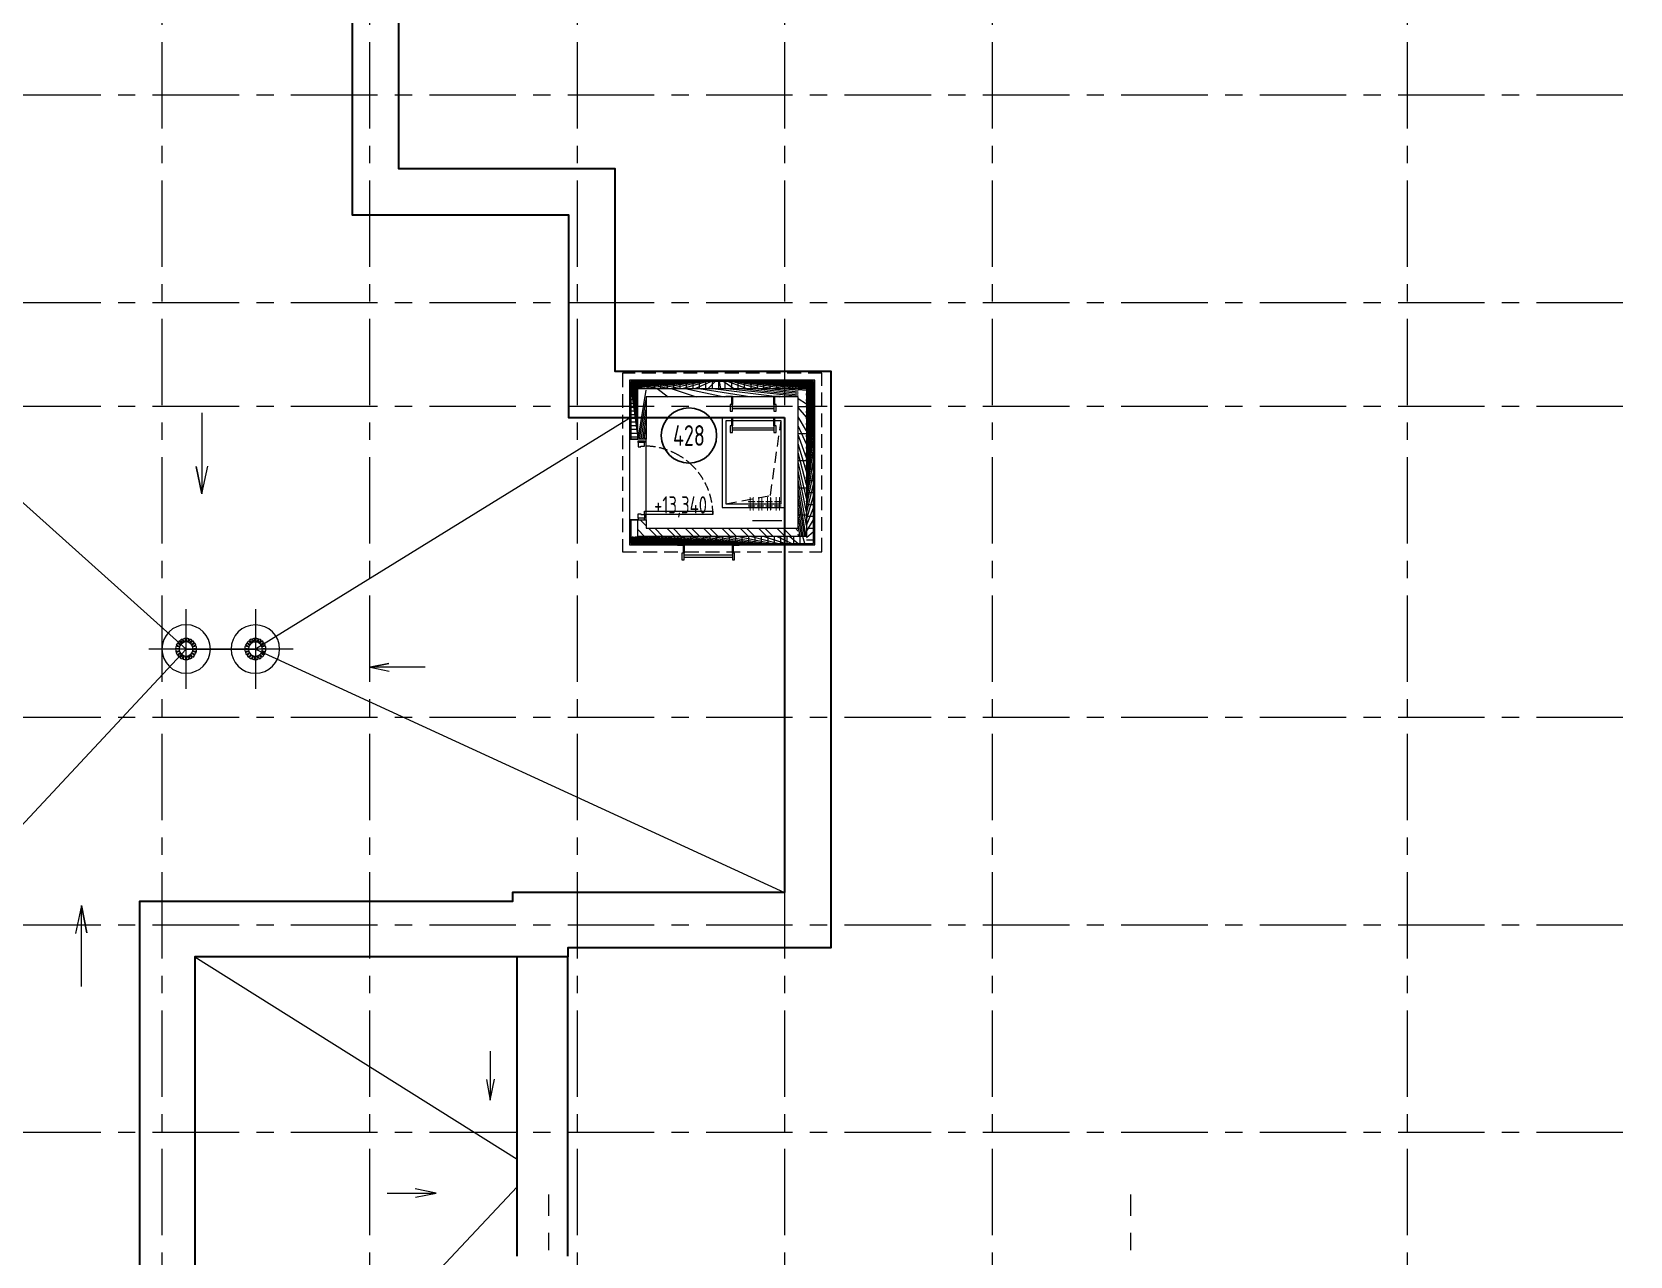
# Model space of a CAD drawing. Header units: millimetres. Extents: x -13407 to 8937287, y -2611 to 109271.
# Drawn here: x 9693 to 32789, y 31605 to 49305 of the extents above; entities that cross this region are included whole.
import ezdxf
from ezdxf import colors
from ezdxf.entities.mleader import LeaderData, LeaderLine
from ezdxf.enums import TextEntityAlignment as Align
from ezdxf.math import Vec2, Vec3

# ---------------------------------------------------------------- set-up
doc = ezdxf.new("R2010")
doc.units = ezdxf.units.MM
for name, pattern in [('CENTER', [2, 1.25, -0.25, 0.25, -0.25]), ('DASHED', [19.049999999999997, 12.7, -6.35]), ('HIDDEN', [6, 4, -2]), ('HIDDEN2', [4.762499999999999, 3.175, -1.5875]), ('ГОСТ 2.303 4', [7, 5, -2, 0])]:
    doc.linetypes.add(name, pattern=pattern)
doc.layers.get('Defpoints').update_dxf_attribs({"color": 6})
for name, color, linetype, lineweight in [('!!!_АР_отделка', 92, 'Continuous', 13), ('!!!_АР_перегородки блоки', 7, 'Continuous', 5), ('АР_Двери', 5, 'Continuous', 18), ('АР_Двери фасада', 1, 'Continuous', 15), ('АР_Маркер экспликации', 239, 'Continuous', 13), ('АР_Навесной фасад', 5, 'Continuous', 5), ('АР_Номер помещения', 1, 'Continuous', 25), ('АР_Оси', 193, 'Continuous', 9), ('АР_Отметки', 250, 'Continuous', 15), ('АР_Помещения_площадь', 19, 'Continuous', 9), ('АР_стены', 250, 'Continuous', 30), ('АР_тонкая линия', 250, 'Continuous', 0), ('перекр 0.3', 181, 'Continuous', 30), ('Подвал', 250, 'Continuous', 30), ('Специальное оборудование', 7, 'Continuous', 9)]:
    doc.layers.add(name, color=color, linetype=linetype, lineweight=lineweight)
doc.layers.get('Defpoints').off()
doc.styles.add('ISOCPEUR', font='isocpeur.ttf', dxfattribs={"width": 0.7})
doc.styles.get("Standard").update_dxf_attribs({"font": 'arial.ttf'})
pattern_1 = [(315, (-936177549.6847351, 8363426967.500001), (132.5825214724777, 132.5825214724777), []), (315, (-936177549.6847351, 8363426879.111653), (132.5825214724777, 132.5825214724777), [])]
pattern_2 = [(315, (-195010.6145433905, -55205.68245835252), (132.5825214724777, 132.5825214724777), []), (315, (-195010.6145433905, -55294.07080585252), (132.5825214724777, 132.5825214724777), [])]
pattern_3 = [(315, (-936177549.6847351, 8363426967.500001), (53.03300858899107, 53.03300858899106), []), (44.99999999999999, (-936177549.6847351, 8363426967.500001), (-53.03300858899105, 53.03300858899107), [])]
pattern_4 = [(315, (-936178059.6847351, 8363426967.500001), (53.03300858899107, 53.03300858899106), []), (44.99999999999999, (-936178059.6847351, 8363426967.500001), (-53.03300858899105, 53.03300858899107), [])]

# ---------------------------------------------------------------- blocks, each defined once
blk = doc.blocks.new('_DotSmall')
at = {"color": 0, "linetype": 'ByBlock', "const_width": 0.5}
blk.add_lwpolyline([(-0.0625, 0, 1), (0.0625, 0, 1)], format="xyb", close=True, dxfattribs=at)
blk = doc.blocks.new('дверь металл1_преобразован_в_статический_25')
for points in [[(0, 0), (20, -2.906988696383495e-15), (20.00000000000001, 69.99999999999727), (1.017446043734183e-14, 69.99999999999727)], [(60, -8.720966089150483e-15), (20, -2.906988696383495e-15), (20.00000000000001, 69.99999999999727), (70, 69.99999999999727), (70.00000000000003, 39.99999999999999), (60.00000000000001, 39.99999999999089)], [(59.99999999999358, -779.9999999999909), (60, 9.086226051640133e-12), (99.9999999999909, 9.080412074247366e-12), (99.99999999998815, -779.9999999999909)], [(840, -2.877703828499986e-12), (880, -2.883517805892753e-12), (880, 69.99999999999442), (830, 69.9999999999944), (830, 39.99999999999712), (840, 39.99999999998802)], [(900, -2.886424794589137e-12), (880, -2.883517805892753e-12), (880, 69.99999999999442), (900, 69.99999999999439)]]:
    blk.add_lwpolyline(points, close=True)
at = {"linetype": 'ГОСТ 2.303 4', "ltscale": 20}
for centre, start, end in [((59.99999999996495, 1.432045261082039e-11), 330.0000000000001, 1.057255354117103e-12), ((59.99999999996845, 4.042872454068628e-11), 314.9999999999994, 329.9999999999988), ((59.99999999998931, 4.447217112182948e-11), 270.0000000000007, 315)]:
    blk.add_arc(centre, 780.0000000000351, start, end, dxfattribs=at)
blk = doc.blocks.new('LADDER_12760 - LADDER_12760-5164013-3_1 этаж')
at = {"layer": 'Специальное оборудование'}
for p, q in [((25.00000000001089, 95.00000000009393), (-50.00000000000482, 95.00000000009395)), ((-50.00000000000482, 95.00000000009395), (-50.00000000000483, 88.00000000009472)), ((-50.00000000000484, 88.00000000009472), (17.99999999999474, 88.00000000009472)), ((-2.099747042905164e-11, 1.904017958923043e-13), (24.99999999995375, 1.904017958923043e-13)), ((-2.099747042905164e-11, -76.19999999999982), (-2.099747042905164e-11, 1.861177878481613e-13)), ((17.99999999999475, 88.00000000009472), (17.99999999999473, 1.184385922670117e-13)), ((25.00000000001073, 5.075939668586216e-14), (25.00000000001089, 95.00000000009393)), ((24.99999999995375, 1.861177878481613e-13), (24.99999999995375, -76.19999999999982)), ((575.0000000000002, 95.00000000009253), (575.0000000000007, -3.383959779057477e-13)), ((650.000000000001, 95.00000000009253), (575.0000000000002, 95.00000000009253)), ((574.9999999998712, 1.904017958923096e-13), (599.9999999998744, 1.904017958923096e-13)), ((574.9999999998712, -76.19999999999982), (574.9999999998712, 1.861177878481613e-13)), ((582.0000000000011, -4.39914771277472e-13), (582.0000000000011, 88.00000000009248)), ((582.0000000000011, 88.00000000009248), (650.000000000001, 88.00000000009248)), ((599.9999999998744, 1.861177878481613e-13), (599.9999999998744, -76.19999999999982)), ((650.000000000001, 88.00000000009248), (650.000000000001, 95.00000000009253)), ((24.99999999995375, -76.19999999999982), (-2.099747042905164e-11, -76.19999999999982)), ((24.9999999999913, -25.39999999999994), (575.0000000000036, -25.39999999999994)), ((575.0000000000036, -45.39999999999994), (24.99999999999127, -45.39999999999994)), ((599.9999999998744, -76.19999999999982), (574.9999999998712, -76.19999999999982))]:
    blk.add_line(p, q, dxfattribs=at)
blk = doc.blocks.new('A$C9b338701')
at = {"layer": 'Специальное оборудование'}
for p, q in [((-95.28750000015134, 208.6161000001157), (-95.28750000015134, 217.5096000001067)), ((-95.28750000015134, 217.5096000001067), (-1.164153218269348e-10, 217.5096000001067)), ((-8.893500000122003, 208.6161000001157), (-95.28750000015134, 208.6161000001157)), ((0, 96.81209999999555), (-31.76249999995343, 96.81209999999555)), ((-31.76249999995343, 96.81209999999555), (-31.76249999995343, 0)), ((-31.76249999995343, 0), (0, 0)), ((-8.893500000122003, 96.81209999999555), (-8.893500000122003, 208.6161000001157)), ((-1.164153218269348e-10, 217.5096000001067), (-1.164153218269348e-10, 96.81209999999555)), ((0, 0), (0, 96.81209999999555)), ((598.7749999998487, 64.54140000000189), (-1.164153218269348e-10, 64.54140000000189)), ((-1.164153218269348e-10, 39.13139999999839), (598.7749999998487, 39.13139999999839)), ((598.7749999998487, 217.5096000001213), (694.0624999998836, 217.5096000001213)), ((598.7749999998487, 96.81209999999555), (598.7749999998487, 217.5096000001213)), ((630.5374999998603, 96.81209999999555), (598.7749999999069, 96.81209999999555)), ((598.7749999999069, 96.81209999999555), (598.7749999999069, 0)), ((598.7749999999069, 0), (630.5374999998603, 0)), ((694.0624999998836, 208.6161000001157), (607.6684999998542, 208.6161000001157)), ((607.6684999998542, 208.6161000001157), (607.6684999998542, 96.81209999999555)), ((630.5374999998603, 0), (630.5374999998603, 96.81209999999555)), ((694.0624999998836, 217.5096000001213), (694.0624999998836, 208.6161000001157))]:
    blk.add_line(p, q, dxfattribs=at)
blk = doc.blocks.new('*U84')
at = {"layer": 'АР_Номер помещения', "color": 7}
blk.add_circle((-17087.57310949767, 1722.620463973196), 400, dxfattribs=at)
at = {"layer": 'АР_Помещения_площадь', "color": 7}
blk.add_line((-15745.66964569496, 486.8601316737368), (-16168.01800207645, 486.8601316737368), dxfattribs=at)
at = {"color": 7, "style": 'ISOCPEUR', "width": 0.7, "flags": 1}
blk.add_attdef('КАТЕГОРИЯ', (-499.1655280450395, -2092.186355050572), '', height=250, dxfattribs=at)
at = {"layer": 'АР_Номер помещения', "color": 7, "style": 'ISOCPEUR', "width": 0.7}
blk.add_attdef('НОМЕР_ПОМЕЩЕНИЯ', text='', height=300, dxfattribs=at).set_placement((-17087.57310950058, 1722.620463973196), align=Align.MIDDLE_CENTER)
at = {"layer": 'АР_Помещения_площадь', "color": 7, "lineweight": 30, "width": 0.7, "flags": 104}
blk.add_attdef('ИМЯ_ПОМЕЩЕНИЯ', text='', height=100, dxfattribs=at).set_placement((157.6277002443094, 1217.141369806137), align=Align.MIDDLE_CENTER)
at = {"layer": 'АР_Помещения_площадь', "color": 7, "style": 'ISOCPEUR', "width": 0.7}
blk.add_attdef('ПЛОЩАДЬ_ПОМЕЩЕНИЯ', text='', height=200, dxfattribs=at).set_placement((-15740.78348772177, 733.3656616410863), align=Align.MIDDLE_RIGHT)
blk = doc.blocks.new('A$C6f2de472')
at = {"layer": 'АР_тонкая линия', "ltscale": 100}
for p, q in [((54.57592772785574, -68.52589298801445), (54.57592772785574, -734.3112859727285)), ((54.57592772785574, -734.3112859727285), (9.624901639340763, -509.7124210055539)), ((9.624901639340763, -509.7124210055539), (54.57592772785574, -734.3112859727285)), ((54.57592772785574, -734.3112859727285), (103.6099336369945, -505.6287240333957))]:
    blk.add_line(p, q, dxfattribs=at)
blk = doc.blocks.new('A$C1f3596d3')
at = {"layer": 'АР_тонкая линия', "ltscale": 100}
for p, q in [((-705.4581684663426, -134.1654006506724), (0, -134.1654006507306)), ((0, -134.1654006507306), (-301.0970464455895, -71.90486985704047)), ((-298.0691243647016, -189.8405009356502), (0, -134.1654006507306))]:
    blk.add_line(p, q, dxfattribs=at)
blk = doc.blocks.new('A$C28161c4d')
at = {"layer": 'АР_тонкая линия', "ltscale": 100}
for p, q in [((-167.4813718264922, 158.3065138348902), (537.9767966398504, 158.306513834832)), ((537.9767966398504, 158.306513834832), (236.8797501942609, 220.5670446285221)), ((239.9076722751488, 98.27470205977443), (537.9767966398504, 158.306513834832))]:
    blk.add_line(p, q, dxfattribs=at)
blk = doc.blocks.new('A$C357e6c43')
at = {"layer": 'перекр 0.3', "color": 3, "lineweight": 18, "flags": 128}
for points in [[(-152.1267350446433, 9.122306980396388), (-132.0912406070856, 9.122306980396388), (-112.0431549438508, 9.122306980396388)], [(-108.0011237286963, 31.18721417125198), (-127.0242874496616, 37.36821474885801), (-146.0454781263834, 43.54857424553484)], [(-141.9117846505251, 55.55902606487507), (-122.858092879178, 49.36810632242123), (-103.7927820661571, 43.17341132444562)], [(-93.29816158139147, 62.70835749691469), (-109.4818746130913, 74.46651327551808), (-125.663533924846, 86.22317693920922)], [(-118.0473051376175, 96.38772613642504), (-101.8421314286534, 84.61397826319444), (-85.62792629515752, 72.83366867597215)], [(-69.83589882659726, 88.08991025932482), (-81.5961547140032, 104.2765138427203), (-93.35443870560266, 120.4604033445939)], [(-83.00003154249862, 127.815315060172), (-71.22933750459924, 111.6143445950293), (-59.4529897297034, 95.40559242846211)], [(-39.92075285292231, 105.0867191707948), (-46.10509601328522, 124.1201703034458), (-52.28803434339352, 143.1492978134775)], [(-40.18753608129919, 147.0058568347304), (-34.00116822589189, 127.9661743314646), (-27.81237822596449, 108.9190372333978)], [(-6.349999999860302, 112.2344089592807), (-6.349999999860302, 132.254069753486), (-6.349999999860302, 152.267650865193)], [(6.350000000093132, 152.267650865193), (6.350000000093132, 132.254069753486), (6.350000000093132, 112.2344089592807)], [(27.81237822608091, 108.9190372333978), (34.00116822612472, 127.9661743314646), (40.1875360814156, 147.0058568347304)], [(52.28803434362635, 143.1492978135066), (46.10509601340163, 124.1201703034458), (39.92075285315514, 105.0867191707948)], [(59.45298972981982, 95.40559242849122), (71.22933750471566, 111.6143445950584), (83.00003154261503, 127.8153150602011)], [(93.35443870583549, 120.4604033445939), (81.59615471411962, 104.2765138427203), (69.83589882683009, 88.08991025932482)], [(85.62792629539035, 72.83366867597215), (101.8421314288862, 84.61397826322354), (118.0473051376175, 96.38772613642504)], [(125.6635339250788, 86.22317693920922), (109.4818746133242, 74.46651327554719), (93.29816158150788, 62.70835749691469)], [(103.7927820662735, 43.17341132444562), (122.8580928794108, 49.36810632242123), (141.9117846507579, 55.55902606487507)], [(146.0454781264998, 43.54857424553484), (127.0242874498945, 37.36821474885801), (108.0011237288127, 31.18721417125198)], [(112.0431549439672, 9.122306980396388), (132.0912406072021, 9.122306980396388), (152.1267350447597, 9.122306980396388)], [(-112.3569542444311, -3.57769301958615), (-132.3584398309467, -3.57769301958615), (-152.3579998314381, -3.57769301958615)], [(-147.4658216370735, -38.46545786672505), (-128.4121298657265, -32.27453812430031), (-109.3468190525891, -26.0798431263247)], [(-105.7061290580314, -38.25048148701899), (-124.7292927789968, -44.43148206462502), (-143.7504834557185, -50.61184156130184)], [(-128.1487984606065, -82.48421335688909), (-111.9436247516423, -70.71046548365848), (-95.7294196181465, -58.93015589643619)], [(-88.46990949613973, -69.3538763744873), (-104.6536225278396, -81.1120321531198), (-120.8352818395942, -92.86869581678184)], [(-95.91116798995063, -118.4348253462231), (-84.14047395205125, -102.2338548810803), (-72.36412617715541, -86.0251027145132)], [(-62.1980036169989, -93.63916595358751), (-73.95825950428843, -109.825769536983), (-85.71654349588789, -126.0096590388566)], [(-53.89547499618493, -142.5518774865195), (-47.70910714077763, -123.5121949832537), (-41.52031714073382, -104.465057885187)], [(-29.47185625392012, -108.48177147971), (-35.65619941428304, -127.515222612361), (-41.83913774439134, -146.5443501224217)], [(-6.349999999860302, -152.2676508651639), (-6.349999999860302, -132.254069753486), (-6.349999999860302, -112.2344089592516)], [(6.350000000093132, -112.2344089592516), (6.350000000093132, -132.254069753486), (6.350000000093132, -152.2676508651639)], [(41.83913774450775, -146.5443501224217), (35.65619941439945, -127.5152226123901), (29.47185625415295, -108.48177147971)], [(41.52031714096665, -104.465057885187), (47.70910714101046, -123.5121949832828), (53.89547499618493, -142.5518774865195)], [(85.71654349612072, -126.0096590388857), (73.95825950452127, -109.8257695370121), (62.19800361711532, -93.63916595361661)], [(72.36412617727183, -86.0251027145423), (84.14047395216767, -102.2338548811094), (95.91116799006704, -118.4348253462522)], [(120.8352818398271, -92.86869581681094), (104.6536225280724, -81.1120321531198), (88.46990949625615, -69.3538763745164)], [(95.72941961837932, -58.93015589643619), (111.9436247518752, -70.71046548368759), (128.1487984606065, -82.48421335688909)], [(143.7504834558349, -50.61184156130184), (124.7292927792296, -44.43148206465412), (105.7061290581478, -38.25048148701899)], [(109.3468190527055, -26.0798431263247), (128.4121298658429, -32.27453812430031), (147.4658216371899, -38.46545786675415)], [(152.3579998316709, -3.57769301958615), (132.3584398310632, -3.57769301958615), (112.3569542445475, -3.57769301958615)]]:
    blk.add_lwpolyline(points, dxfattribs=at)
at = {"layer": 'перекр 0.3', "color": 3, "lineweight": 18}
for radius, start, end in [(350.0000000000003, 0, 180), (350.0000000000003, 180, 0), (152.4, 163.3962075116569, 176.5683575503826), (152.3999999999999, 145.5442994122952, 158.6194600016077), (152.3999999999999, 127.7749788797527, 140.7677499956926), (112.4139006281505, 175.3453706254388, 180), (112.4139006281506, 180, 181.8238076443281), (112.4139006281506, 157.4147534876763, 163.8930014675736), (101.6, 0, 180), (101.6, 180, 0), (112.4139006281506, 139.6160726119874, 146.093825764659), (152.3999999999999, 110.0656934129666, 122.9986742833611), (112.4139006281506, 121.929527454025, 128.4066691217365), (152.3999999999999, 92.38801546105358, 105.2895868486009), (112.4139006281506, 104.3243310584388, 110.8009781642061), (112.4139006281505, 86.76177088388584, 93.23822911611414), (152.4, 74.7104131513991, 87.6119845389464), (112.4139006281505, 69.19902183579393, 75.67566894156126), (152.4000000000001, 57.00132571663893, 69.93430658703339), (112.4139006281505, 51.59333087826353, 58.07047254597494), (112.4139006281504, 33.90617423534096, 40.38392738801258), (152.4000000000001, 39.23225000430735, 52.22502112024731), (112.4139006281505, 16.10699853242636, 22.58524651232374), (112.4139006281506, 0, 4.654629374561144), (112.4139006281505, 358.1761923556719, 0), (152.4000000000001, 21.38053999839231, 34.45570058770478), (152.4, 3.431642449617404, 16.60379248834308), (152.4, 181.3451807311476, 194.6194600015075), (152.4000000000001, 199.396207509929, 212.7677499926932), (152.4000000000001, 217.5442994125053, 230.9986742800163), (112.4139006281505, 193.4147534860805, 199.8930014676895), (112.4139006281505, 211.6160726099912, 218.0938257673393), (152.4, 235.7749788794526, 249.2895868508693), (112.4139006281504, 229.9295274487667, 236.4066691244509), (152.4, 254.0656934141651, 267.6119845389464), (112.4139006281505, 248.3243310609251, 254.8009781660473), (112.4139006281505, 266.7617708838858, 273.2382291161142), (152.3999999999999, 272.3880154610536, 285.9343065858349), (112.4139006281506, 285.1990218339527, 291.675668939075), (152.3999999999999, 290.7104131491307, 304.2250211205474), (112.4139006281506, 303.593330875549, 310.0704725512333), (112.4139006281506, 321.9061742326607, 328.3839273900087), (152.3999999999999, 309.0013257199837, 322.4557005874947), (112.4139006281506, 340.1069985323104, 346.5852465139195), (152.3999999999999, 327.2322500073068, 340.6037924884981), (152.4, 345.3805399984926, 358.6548192688523)]:
    blk.add_arc((0, 0), radius, start, end, dxfattribs=at)
blk = doc.blocks.new('A$C8cebf7a6')
at = {"layer": 'АР_тонкая линия', "ltscale": 500}
for p in [(-1000.618846716243, 0.5771066296729259), (0, 0)]:
    blk.add_blockref('A$C357e6c43', p, dxfattribs=at)
blk = doc.blocks.new('A$C8068bb3d')
at = {"layer": 'АР_Оси', "linetype": 'CENTER', "ltscale": 1000}
for p, q in [((0, -576.2685187675525), (0, 576.2685187675525)), ((537.0023309569806, 0), (-537.0023309569806, 0))]:
    blk.add_line(p, q, dxfattribs=at)

msp = doc.modelspace()

# ---------------------------------------------------------------- hatches: boundary and pattern name
at = {"layer": '!!!_АР_отделка', "true_color": 0x000000}
h = msp.add_hatch(dxfattribs=at)
h.set_pattern_fill('ANSI37', color=18, scale=600, angle=270)
h.set_pattern_definition(pattern_3)
h.paths.add_polyline_path([(18348.60739589354, 44250.00000000381), (20888.68314815185, 44250.00000000381), (20888.68314815185, 44150.00000000381), (18348.60739589354, 44150.00000000381)])
h = msp.add_hatch(dxfattribs=at)
h.set_pattern_fill('ANSI37', color=18, scale=600, angle=270)
h.set_pattern_definition(pattern_4)
h.paths.add_polyline_path([(18448.6831462445, 44149.99698448562), (18448.6831462445, 43417.00000000381), (18348.6831462445, 43417.00000000381), (18348.6831462445, 44149.99698448562)])
h = msp.add_hatch(dxfattribs=at)
h.set_pattern_fill('ANSI37', color=18, scale=600, angle=270)
h.set_pattern_definition(pattern_3)
h.paths.add_polyline_path([(20988.68314815185, 41910.00000000381), (20988.68314815185, 44250.00000000381), (20888.68314815185, 44250.00000000381), (20888.68314815185, 41910.00000000381)])
h = msp.add_hatch(dxfattribs=at)
h.set_pattern_fill('ANSI37', color=18, scale=600, angle=270)
h.set_pattern_definition(pattern_4)
h.paths.add_polyline_path([(18448.6831462445, 42010.00301552199), (18448.98918806779, 42250.00000000386), (18348.98918806779, 42250.00000000386), (18348.6831462445, 42010.00301552199)])
h = msp.add_hatch(dxfattribs=at)
h.set_pattern_fill('ANSI32', color=18, scale=500, angle=270, style=0)
h.set_pattern_definition(pattern_2)
h.paths.add_polyline_path([(18448.6831462445, 42010.00301552199), (18568.6831462445, 42010.00301552199), (18568.6831462445, 42250.00000000386), (18448.6831462445, 42250.00000000386)])
h = msp.add_hatch(dxfattribs=at)
h.set_pattern_fill('ANSI32', color=18, scale=500, angle=270, style=0)
h.set_pattern_definition(pattern_2)
h.paths.add_polyline_path([(20768.68314815185, 42130.00000000381), (18567.21359340759, 42130.00000000381), (18567.21359340759, 42010.00000000381), (20768.68314815185, 42010.00000000381)])
h = msp.add_hatch(dxfattribs=at)
h.set_pattern_fill('ANSI37', color=18, scale=600, angle=270)
h.set_pattern_definition(pattern_3)
h.paths.add_polyline_path([(18348.60739589354, 41910.00000000381), (20888.68314815185, 41910.00000000381), (20888.68314815185, 42010.00000000381), (18348.60739589354, 42010.00000000381)])
at = {"layer": '!!!_АР_перегородки блоки', "lineweight": 5}
h = msp.add_hatch(dxfattribs=at)
h.set_pattern_fill('ANSI32', color=256, scale=500, angle=270, style=0)
h.set_pattern_definition([(315, (-936178059.6847351, 8363426967.500001), (132.5825214724777, 132.5825214724777), []), (315, (-936178059.6847351, 8363426879.111653), (132.5825214724777, 132.5825214724777), [])])
h.paths.add_polyline_path([(18448.68315387389, 43417.00000000381), (18448.68315387389, 44150.00000000381), (18568.68315387389, 44150.00000000381), (18568.68315387389, 43417.00000000381)])
h = msp.add_hatch(dxfattribs=at)
h.set_pattern_fill('ANSI32', color=256, scale=500, angle=270, style=0)
h.set_pattern_definition(pattern_1)
h.paths.add_polyline_path([(18566.44124393171, 44030.00000000381), (18566.44124393171, 44150.00000000381), (20768.68314815185, 44150.00000000381), (20768.68314815185, 44030.00000000381)])
h = msp.add_hatch(dxfattribs=at)
h.set_pattern_fill('ANSI32', color=256, scale=500, angle=270, style=0)
h.set_pattern_definition(pattern_1)
edge = h.paths.add_edge_path()
edge.add_line((20888.68314815185, 44150.00000000381), (20888.68314815185, 42010.00000095748))
edge.add_line((20768.68314815185, 44150.00000000381), (20888.68314815185, 44150.00000000381))
edge.add_line((20768.68314815185, 42010.00000000381), (20768.68314815185, 44149.99999905013))
edge.add_line((20888.68314815185, 42010.00000000381), (20768.68314815185, 42010.00000000381))

# ---------------------------------------------------------------- linework, layer by layer
at = {"layer": '!!!_АР_отделка', "color": 18, "true_color": 0x000000}
for points in [[(18328.60739589354, 42250.00000000386), (18328.60739589354, 41890.18767738723), (21008.68314815185, 41890.00000000381), (21008.68314815185, 44270.00000000381), (18328.60739589354, 44269.81232262038), (18328.60739589354, 43417.00000000381), (18448.68315387389, 43417.00000000381)], [(18348.60739589354, 42250.00000000386), (18348.60739589354, 41910.00000000381), (20988.68314815185, 41910.00000000381), (20988.68314815185, 44250.00000000381), (18348.60739589354, 44250.00000000381), (18348.60739589354, 43417.00000000381)], [(18448.68315387389, 43417.00000000381), (18448.68315387389, 44150.00000000381), (20888.68314815185, 44150.00000000381), (20888.68314815185, 42010.00000000381), (18448.6831462445, 42010.00301552199), (18448.6831462445, 42250.00000000386)], [(18448.6831462445, 42250.00000000386), (18568.6831462445, 42250.00000000386), (18568.6831462445, 42130.00000000381), (20768.68314815185, 42130.00000000381), (20768.68314815185, 44030.00000000381), (18568.68315387389, 44030.00000000381), (18568.68315387389, 43417.00000000381), (18448.68315387389, 43417.00000000381)]]:
    msp.add_lwpolyline(points, dxfattribs=at)
at = {"layer": '!!!_АР_отделка'}
msp.add_lwpolyline([(18448.6831462445, 42250.00000000386), (18328.60739589354, 42250.00000000386)], dxfattribs=at)
at = {"layer": 'АР_Двери', "ltscale": 75}
for points in [[(20568.68311954162, 42430.00000000381), (20568.68311954162, 43730.00000000381), (19668.68311954162, 43730.00000000381), (19668.68311954162, 42430.00000000381)], [(20518.68311954162, 42480.00000000381), (20518.68311954162, 43680.00000000381), (19718.68311954162, 43680.00000000381), (19718.68311954162, 42480.00000000381)], [(20518.68311954162, 42480.00000000381), (20518.68311954162, 43680.00000000381), (19718.68311954162, 43680.00000000381), (19718.68311954162, 42480.00000000381)]]:
    msp.add_lwpolyline(points, close=True, dxfattribs=at)
at = {"layer": 'АР_Двери фасада', "linetype": 'HIDDEN2', "lineweight": 15, "ltscale": 50}
msp.add_lwpolyline([(19718.68311954162, 42480.00000000381), (20365.13054061553, 42602.99890518569), (20518.68311954162, 43680.00000000381)], dxfattribs=at)
at = {"layer": 'АР_Навесной фасад', "color": 18, "lineweight": 30, "ltscale": 100, "true_color": 0x000000}
for p, q in [((16703.74472751305, 31604.99908026501), (16703.73892195366, 35929.99871136333)), ((17438.56775572855, 31605.0001541258), (17438.56195016915, 35929.99978522413))]:
    msp.add_line(p, q, dxfattribs=at)
for points in [[(20569.93839202868, 43730.00000000181), (20568.6831195415, 36860.00000000001), (16638.56195016921, 36860.00000000001), (16638.56195016921, 36729.99892614008), (11248.5556017154, 36729.99169099448), (11248.56658754492, 28280.00314161066), (7003.121908631641, 28279.99849857856), (6466.657445462712, 28279.99786895928), (5448.684025505267, 28279.99670016304), (5448.683421529306, 27480.00000000594), (-111.4380498307873, 27479.99999999413), (-111.4380498307873, 51645.00000000028)], [(14318.56195016979, 51163.69149556573), (14318.56195016904, 46659.99999999911), (17448.56195014977, 46660.00000000085), (17448.5619501886, 43730.00000000181), (20569.93839202868, 43730.00000000181)], [(14988.56195016921, 50510.26104344537), (14988.56195016921, 47330.00000000001), (18118.56195016921, 47329.99999999995), (18118.56195020804, 44400.00000000007), (21238.71806398191, 44400.00000000007), (21238.7180639818, 36060.00000000001), (17438.56195016921, 36060.00000000001), (17438.56195016921, 35930.00000000018), (12048.5566755755, 35929.992764856), (12048.56766140525, 27640.00386204955), (7003.122783551924, 27639.99834409694), (6466.658153039636, 27639.99775739222), (6088.74472751288, 27639.9975464106), (6088.74472751288, 26680.00000000763), (-911.4380498307873, 26679.99999999241), (-911.4380498307873, 50975.00000000002)]]:
    msp.add_lwpolyline(points, dxfattribs=at)
at = {"layer": 'АР_Оси', "linetype": 'CENTER', "ltscale": 1000}
for p, q in [((11569.93839202845, 79157.46890610011), (11569.93839202845, 23425.12034240968)), ((14569.93839202845, 79157.46890610017), (14569.93839202845, 23425.12034240968)), ((17569.93839202856, 79157.46890610011), (17569.93839202856, 23425.12034240968)), ((20569.93839202868, 79157.46890610017), (20569.93839202868, 23425.12034240968)), ((23569.93839202879, 79157.46890610011), (23569.93839202879, 23425.12034240968)), ((29569.93839202891, 79157.46890610011), (29569.93839202891, 23425.12034240968)), ((-12563.75553944509, 48395.00000000001), (70614.64651527407, 48394.99999999995)), ((-12563.75553944509, 45395.00000000001), (70614.64651527407, 45394.99999999995)), ((-12563.75553944509, 43895.00000000001), (70614.64651527407, 43894.99999999995)), ((-12563.75553944509, 39395.00000000001), (70614.64651527407, 39394.99999999995)), ((-12563.75553944509, 36395.00000000001), (70614.64651527407, 36394.99999999995)), ((-12563.75553944509, 33395.00000000001), (70614.64651527407, 33394.99999999995)), ((17165, -1811.271671381772), (17165, 32496.20618417254)), ((25575, -1811.271671381772), (25575, 32496.20618417254))]:
    msp.add_line(p, q, dxfattribs=at)
at = {"layer": 'АР_стены', "linetype": 'DASHED', "lineweight": 15, "ltscale": 200}
msp.add_lwpolyline([(20518.68311954162, 42480.00000000381), (20518.68311954162, 43680.00000000381), (19718.68311954162, 43680.00000000381), (19718.68311954162, 42480.00000000381)], close=True, dxfattribs=at)
at = {"layer": 'АР_тонкая линия', "ltscale": 100}
for p, q in [((-111.4380498307873, 51163.69149556573), (11920.87839313841, 40382.57144477272)), ((18348.60739589354, 43730.00000000001), (12921.49723985465, 40381.99433814304)), ((11920.87839313841, 40382.57144477272), (-111.4380498307873, 27479.99999999413)), ((11920.87839313841, 40382.57144477272), (12922.43272849097, 40382.57144477272)), ((12921.49723985465, 40381.99433814304), (20568.68311954156, 36860.00000000001)), ((12048.5566755755, 35929.992764856), (16703.7428491757, 33004.31446321938))]:
    msp.add_line(p, q, dxfattribs=at)
at = {"layer": 'АР_тонкая линия', "color": 18, "ltscale": 100, "true_color": 0x000000}
msp.add_lwpolyline([(19668.68311954162, 43730.00000000433), (20568.68311954162, 43730.00000000381), (20568.68311954162, 42430.00000000381)], dxfattribs=at)
at = {"layer": 'АР_тонкая линия', "color": 18, "lineweight": 5, "ltscale": 100, "true_color": 0x000000}
msp.add_lwpolyline([(18568.6831462445, 42250.00000000386), (18568.6831462445, 43417.00000000381), (18328.60739589354, 43417.00000000381), (18328.60739589354, 42250.00000000386)], close=True, dxfattribs=at)
at = {"layer": 'АР_тонкая линия', "ltscale": 100}
msp.add_lwpolyline([(12048.56766140525, 27640.00386204955), (16703.7433861061, 32604.3144632197)], dxfattribs=at)
at = {"layer": 'перекр 0.3', "color": 7, "linetype": 'HIDDEN', "lineweight": 5, "ltscale": 50}
msp.add_lwpolyline([(21108.72275138518, 41789.89014721297), (21108.64354491851, 44369.86671066665), (18228.44557274005, 44369.86671066665), (18228.52477920672, 41789.89014721297)], close=True, dxfattribs=at)
msp.add_lwpolyline([(18328.60739589354, 43730.00000000381), (20568.68311954162, 43730.00000000381), (20568.55427221302, 41890.03082086241)], dxfattribs=at)

# ---------------------------------------------------------------- block references
at = {"layer": 'Defpoints', "color": 3, "lineweight": 30, "ltscale": 100}
for p in [(19816.98918806791, 43821.38390000369), (19816.98918806791, 43512.4904000037)]:
    msp.add_blockref('A$C9b338701', p, dxfattribs=at)
at = {"layer": 'АР_Двери', "ltscale": 75, "xscale": 1.2705, "yscale": 1.2705, "zscale": 1.2705, "rotation": 90.00000000000001}
msp.add_blockref('дверь металл1_преобразован_в_статический_25', (18543.14242707758, 42250.00000000386), dxfattribs=at)
at = {"layer": 'АР_Маркер экспликации', "color": 7}
ref = msp.add_blockref('*U84', (36275.5134883743, 41747.21408957648), dxfattribs=at)
ref.add_attrib('НОМЕР_ПОМЕЩЕНИЯ', '428', dxfattribs={"layer": 'АР_Номер помещения', "color": 7, "height": 300, "style": 'ISOCPEUR', "width": 0.7}).set_placement((19187.94037887373, 43469.83455354968), align=Align.MIDDLE_CENTER)
ref.add_attrib('ПЛОЩАДЬ_ПОМЕЩЕНИЯ', '####', dxfattribs={"layer": 'АР_Помещения_площадь', "color": 7, "height": 200, "style": 'ISOCPEUR', "width": 0.7}).set_placement((20534.73000065255, 42480.57975121756), align=Align.MIDDLE_RIGHT)
at = {"layer": 'АР_тонкая линия', "ltscale": 100, "xscale": 1.754367527776944, "yscale": 1.754367527776944, "zscale": 1.754367527776944}
msp.add_blockref('A$C6f2de472', (12051.32645041513, 43915.813025816), dxfattribs=at)
at = {"layer": 'АР_тонкая линия', "ltscale": 500}
msp.add_blockref('A$C357e6c43', (11920.87839313841, 40382.57144477272), dxfattribs=at)
at = {"layer": 'АР_тонкая линия', "ltscale": 100}
for p, xscale, yscale, zscale, rotation in [((15459.98856211654, 40186.55587788462), 1.2, 1.2, 1.2, 270), ((10503.86845030618, 35383.56056911627), 1.754367527776944, 1.754367527776944, 1.754367527776944, 180)]:
    msp.add_blockref('A$C6f2de472', p, dxfattribs=dict(at, xscale=xscale, yscale=yscale, zscale=zscale, rotation=rotation))
at = {"layer": 'АР_тонкая линия', "ltscale": 100, "rotation": 270}
msp.add_blockref('A$C1f3596d3', (16450.39783639595, 33860.96975433204), dxfattribs=at)
at = {"layer": 'АР_тонкая линия', "ltscale": 100}
msp.add_blockref('A$C28161c4d', (14995.67578365427, 32356.23776671169), dxfattribs=at)
at = {"layer": 'Подвал', "lineweight": 13, "ltscale": 500}
for name, p in [('A$C8cebf7a6', (12921.49723985465, 40381.99433814304)), ('A$C8068bb3d', (11920.87839313841, 40382.57144477272)), ('A$C8068bb3d', (12928.52048592467, 40382.57144477272))]:
    msp.add_blockref(name, p, dxfattribs=at)
at = {"layer": 'Специальное оборудование', "xscale": -1.2705, "yscale": 1.2705, "zscale": 1.2705}
msp.add_blockref('LADDER_12760 - LADDER_12760-5164013-3_1 этаж', (19848.26347947266, 41769.446851448), dxfattribs=at)

# ---------------------------------------------------------------- leaders
at = {"layer": 'АР_Отметки'}
ml = msp.add_multileader_mtext('Standard', dxfattribs=at)
ml.set_content('Л.4', color=256, style='ISOCPEUR')
ml.set_leader_properties(color=256, linetype='Continuous', lineweight=-1)
ml.set_arrow_properties(name='DOTSMALL')
ml.build(insert=Vec2(0, 0))
ml.multileader.update_dxf_attribs({"has_text_frame": 1, "text_left_attachment_type": 4, "text_right_attachment_type": 4, "dogleg_length": 100, "arrow_head_size": 180})
ctx = ml.context
ctx.base_point, ctx.char_height, ctx.arrow_head_size, ctx.landing_gap_size, ctx.plane_origin = Vec3(24839.76271950826, 74395.90235821134), 250, 180, 50, Vec3(52223.48713162227, 62772.7828781779)
ctx.left_attachment, ctx.right_attachment = 4, 4
notes = []
notes.append((ctx, [(0, (0, 0, 0), (0, 0), (1, 0), 1, [])]))
ctx.mtext.insert, ctx.mtext.width, ctx.mtext.line_spacing_style, ctx.mtext.flow_direction = Vec3(24889.76271950826, 74729.23569154469), 852.6970314602484, 2, 5
ml = msp.add_multileader_mtext('Standard', dxfattribs=at)
ml.set_content('+11,550', color=256, style='ISOCPEUR')
ml.set_leader_properties(color=256, linetype='Continuous', lineweight=-1)
ml.set_arrow_properties(name='DOTSMALL')
ml.build(insert=Vec2(0, 0))
ml.multileader.update_dxf_attribs({"has_text_frame": 1, "text_left_attachment_type": 4, "text_right_attachment_type": 4, "dogleg_length": 100, "arrow_head_size": 180})
ctx = ml.context
ctx.base_point, ctx.char_height, ctx.arrow_head_size, ctx.landing_gap_size, ctx.plane_origin = Vec3(24235.27438206534, 73745.51628102484), 250, 180, 50, Vec3(22074.06201199681, 73154.27070753952)
ctx.left_attachment, ctx.right_attachment = 4, 4
notes.append((ctx, [(0, (0, 0, 0), (0, 0), (1, 0), 1, [])]))
ctx.mtext.insert, ctx.mtext.width, ctx.mtext.line_spacing_style, ctx.mtext.flow_direction = Vec3(24285.27438206534, 74078.84961435816), 852.6970314602484, 2, 5
ml = msp.add_multileader_mtext('Standard', dxfattribs=at)
ml.set_content('+11,550', color=256, style='ISOCPEUR')
ml.set_leader_properties(color=256, linetype='Continuous', lineweight=-1)
ml.set_arrow_properties(name='DOTSMALL')
ml.build(insert=Vec2(0, 0))
ml.multileader.update_dxf_attribs({"has_text_frame": 1, "text_left_attachment_type": 4, "text_right_attachment_type": 4, "dogleg_length": 100, "arrow_head_size": 180})
ctx = ml.context
ctx.base_point, ctx.char_height, ctx.arrow_head_size, ctx.landing_gap_size, ctx.plane_origin = Vec3(24235.27438206534, 73745.51628102484), 250, 180, 50, Vec3(22074.06201199681, 73154.27070753952)
ctx.left_attachment, ctx.right_attachment = 4, 4
notes.append((ctx, [(0, (0, 0, 0), (0, 0), (1, 0), 1, [])]))
ctx.mtext.insert, ctx.mtext.width, ctx.mtext.line_spacing_style, ctx.mtext.flow_direction = Vec3(24285.27438206534, 74078.84961435816), 852.6970314602484, 2, 5
ml = msp.add_multileader_mtext('Standard', dxfattribs=at)
ml.set_content('+13,200', color=256, style='ISOCPEUR')
ml.set_leader_properties(color=256, linetype='Continuous', lineweight=-1)
ml.set_arrow_properties(name='DOTSMALL')
ml.build(insert=Vec2(0, 0))
ml.multileader.update_dxf_attribs({"has_text_frame": 1, "text_left_attachment_type": 4, "text_right_attachment_type": 4, "dogleg_length": 100, "arrow_head_size": 180})
ctx = ml.context
ctx.base_point, ctx.char_height, ctx.arrow_head_size, ctx.landing_gap_size, ctx.plane_origin = Vec3(29391.12480184034, 73679.0657556867), 250, 180, 50, Vec3(27074.06201199681, 73899.27070753952)
ctx.left_attachment, ctx.right_attachment = 4, 4
notes.append((ctx, [(0, (0, 0, 0), (0, 0), (1, 0), 1, [])]))
ctx.mtext.insert, ctx.mtext.width, ctx.mtext.line_spacing_style, ctx.mtext.flow_direction = Vec3(29441.12480184034, 74012.39908902001), 852.6970314602484, 2, 5
ml = msp.add_multileader_mtext('Standard', dxfattribs=at)
ml.set_content('+13,340', color=256, style='ISOCPEUR')
ml.set_leader_properties(color=256, linetype='Continuous', lineweight=-1)
ml.set_arrow_properties(name='DOTSMALL')
ml.build(insert=Vec2(0, 0))
ml.multileader.update_dxf_attribs({"has_text_frame": 1, "text_left_attachment_type": 4, "text_right_attachment_type": 4, "dogleg_length": 100, "arrow_head_size": 180})
ctx = ml.context
ctx.base_point, ctx.char_height, ctx.arrow_head_size, ctx.landing_gap_size, ctx.plane_origin = Vec3(29275.33447661996, 72087.2604365425), 250, 180, 50, Vec3(27756.45945010323, 72382.14586530888)
ctx.left_attachment, ctx.right_attachment = 4, 4
notes.append((ctx, [(0, (0, 0, 0), (0, 0), (1, 0), 1, [])]))
ctx.mtext.insert, ctx.mtext.width, ctx.mtext.line_spacing_style, ctx.mtext.flow_direction = Vec3(29325.33447661996, 72420.59376987582), 852.6970314602484, 2, 5
ml = msp.add_multileader_mtext('Standard', dxfattribs=at)
ml.set_content('+13,340', color=256, style='ISOCPEUR')
ml.set_leader_properties(color=256, linetype='Continuous', lineweight=-1)
ml.set_arrow_properties(name='DOTSMALL')
ml.build(insert=Vec2(0, 0))
ml.multileader.update_dxf_attribs({"has_text_frame": 1, "text_left_attachment_type": 4, "text_right_attachment_type": 4, "dogleg_length": 100, "arrow_head_size": 180})
ctx = ml.context
ctx.base_point, ctx.char_height, ctx.arrow_head_size, ctx.landing_gap_size, ctx.plane_origin = Vec3(18634.96400149539, 42258.3096927448), 250, 180, 50, Vec3(18553.57055164617, 40547.61771891651)
ctx.left_attachment, ctx.right_attachment = 4, 4
notes.append((ctx, [(0, (0, 0, 0), (0, 0), (1, 0), 1, [])]))
ctx.mtext.insert, ctx.mtext.width, ctx.mtext.defined_height, ctx.mtext.line_spacing_style, ctx.mtext.flow_direction = Vec3(18684.96400149539, 42591.64302607813), 696.0352958708361, 776.4611150313478, 2, 5
for ctx, leaders in notes:
    for number, flags, end, landing, length, lines in leaders:
        leader = LeaderData()
        leader.index, (leader.has_last_leader_line, leader.has_dogleg_vector, leader.attachment_direction) = number, flags
        leader.last_leader_point, leader.dogleg_vector, leader.dogleg_length = Vec3(end), Vec3(landing), length
        for number, points, colour, breaks in lines:
            line = LeaderLine()
            line.index, line.vertices, line.color, line.breaks = number, Vec3.list(points), colors.encode_raw_color(colour), breaks
            leader.lines.append(line)
        ctx.leaders.append(leader)

doc.saveas('drawing.dxf')
